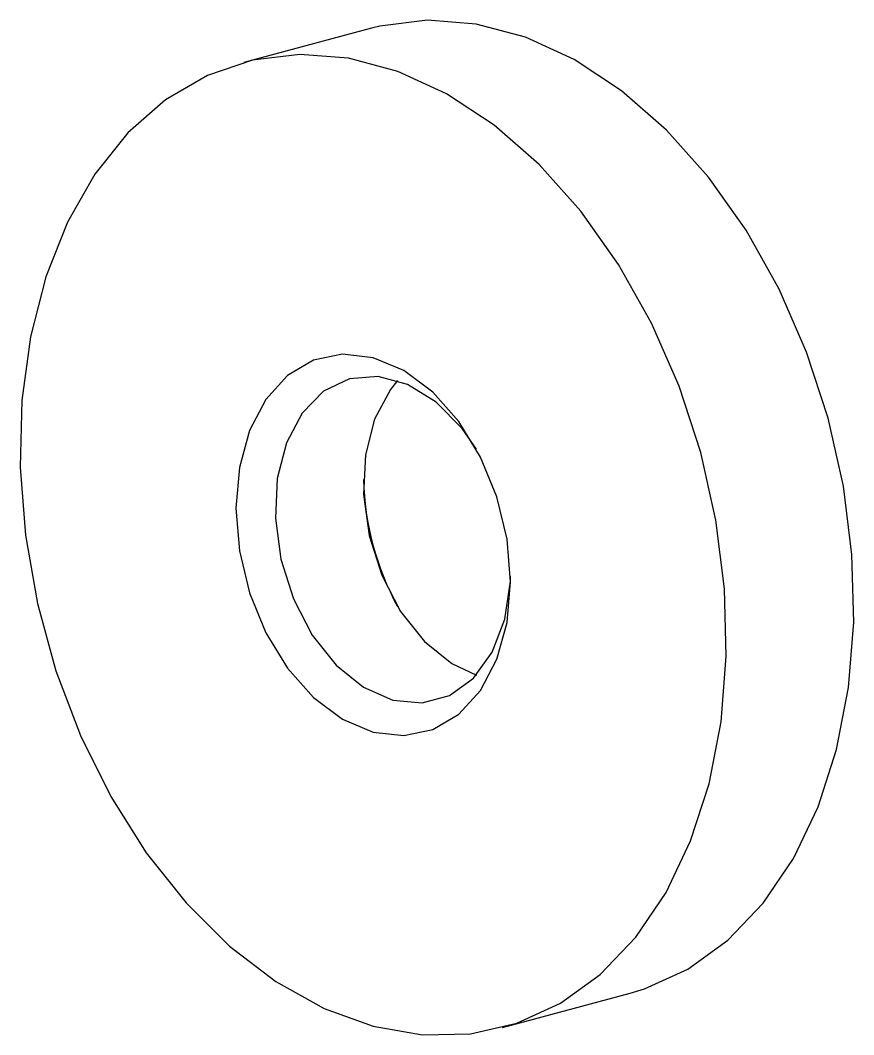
# Model space of a CAD drawing. Header units: millimetres. Extents: x -7982 to 6300, y -38 to 5016.
# Drawn here: x -6328.93 to -6298.89, y 2094.05 to 2130.6 of the extents above; entities that cross this region are included whole.
import ezdxf

# ---------------------------------------------------------------- set-up
doc = ezdxf.new("R2010")
doc.units = ezdxf.units.MM
doc.header["$LTSCALE"] = 15

msp = doc.modelspace()

# ---------------------------------------------------------------- linework, layer by layer
at = {"color": 7, "linetype": 'Continuous', "lineweight": 25}
for p, q in [((-6316.272, 2130.319), (-6320.868, 2129.087)), ((-6311.552, 2094.314), (-6306.956, 2095.545))]:
    msp.add_line(p, q, dxfattribs=at)
at = {"color": 7, "linetype": 'Continuous', "lineweight": 25, "flags": 128}
for points in [[(-6306.956, 2095.545), (-6306.437, 2095.702), (-6304.869, 2096.418), (-6303.433, 2097.455), (-6302.155, 2098.794), (-6301.062, 2100.407), (-6300.174, 2102.265), (-6299.509, 2104.33), (-6299.08, 2106.562), (-6298.894, 2108.919), (-6298.956, 2111.353), (-6299.264, 2113.818), (-6299.813, 2116.266), (-6300.591, 2118.65), (-6301.584, 2120.921), (-6302.773, 2123.038), (-6304.133, 2124.957), (-6305.639, 2126.643), (-6307.261, 2128.062), (-6308.968, 2129.186), (-6310.726, 2129.994), (-6312.502, 2130.469), (-6314.26, 2130.604), (-6315.967, 2130.394), (-6316.272, 2130.319)], [(-6316.21, 2094.358), (-6314.439, 2094.053), (-6312.702, 2094.09), (-6311.033, 2094.471), (-6309.466, 2095.187), (-6308.029, 2096.224), (-6306.752, 2097.562), (-6305.658, 2099.176), (-6304.771, 2101.033), (-6304.105, 2103.098), (-6303.676, 2105.331), (-6303.49, 2107.687), (-6303.552, 2110.122), (-6303.86, 2112.587), (-6304.409, 2115.035), (-6305.188, 2117.418), (-6306.181, 2119.69), (-6307.369, 2121.806), (-6308.729, 2123.726), (-6310.235, 2125.412), (-6311.857, 2126.83), (-6313.564, 2127.954), (-6315.322, 2128.762), (-6317.098, 2129.238), (-6318.857, 2129.372), (-6320.564, 2129.163), (-6322.186, 2128.613), (-6323.692, 2127.735), (-6325.052, 2126.544), (-6326.24, 2125.064), (-6327.233, 2123.324), (-6328.011, 2121.358), (-6328.56, 2119.204), (-6328.869, 2116.904), (-6328.931, 2114.503), (-6328.745, 2112.047), (-6328.315, 2109.584), (-6327.65, 2107.163), (-6326.762, 2104.83), (-6325.669, 2102.63), (-6324.392, 2100.607), (-6322.955, 2098.801), (-6321.387, 2097.245), (-6319.719, 2095.97), (-6317.982, 2095.002), (-6316.21, 2094.358)], [(-6316.21, 2104.956), (-6315.109, 2104.83), (-6314.063, 2105.049), (-6313.124, 2105.601), (-6312.34, 2106.459), (-6311.751, 2107.579), (-6311.385, 2108.907), (-6311.261, 2110.374), (-6311.385, 2111.908), (-6311.751, 2113.432), (-6312.34, 2114.868), (-6313.124, 2116.146), (-6314.063, 2117.201), (-6315.109, 2117.98), (-6316.21, 2118.444), (-6317.312, 2118.57), (-6318.358, 2118.352), (-6319.296, 2117.8), (-6320.08, 2116.942), (-6320.67, 2115.821), (-6321.036, 2114.494), (-6321.16, 2113.026), (-6321.036, 2111.492), (-6320.67, 2109.969), (-6320.08, 2108.532), (-6319.296, 2107.254), (-6318.358, 2106.199), (-6317.312, 2105.42), (-6316.21, 2104.956)], [(-6312.49, 2115.151), (-6313.009, 2115.898), (-6313.941, 2116.846), (-6314.971, 2117.482), (-6316.035, 2117.767), (-6317.065, 2117.683), (-6317.997, 2117.235), (-6318.772, 2116.45), (-6319.342, 2115.38), (-6319.671, 2114.089), (-6319.738, 2112.661), (-6319.538, 2111.184), (-6319.085, 2109.752), (-6318.408, 2108.454), (-6317.547, 2107.372), (-6316.558, 2106.573), (-6315.503, 2106.109), (-6315.503, 2106.109)], [(-6315.333, 2117.62), (-6315.59, 2117.303), (-6316.16, 2116.232), (-6316.489, 2114.942), (-6316.556, 2113.514), (-6316.356, 2112.037), (-6315.903, 2110.605), (-6315.226, 2109.306), (-6314.365, 2108.224), (-6313.376, 2107.426), (-6312.491, 2107.012)], [(-6315.503, 2106.109), (-6314.448, 2106.008), (-6313.459, 2106.277), (-6312.599, 2106.898), (-6311.921, 2107.833), (-6311.468, 2109.022), (-6311.269, 2110.392), (-6311.263, 2110.572)]]:
    msp.add_lwpolyline(points, dxfattribs=at)
at = {"color": 7, "linetype": 'Continuous', "lineweight": 25}
msp.add_arc((-6306.504, 2114.301), 10.06, 181.3683, 208.6276, dxfattribs=at)

doc.saveas('drawing.dxf')
